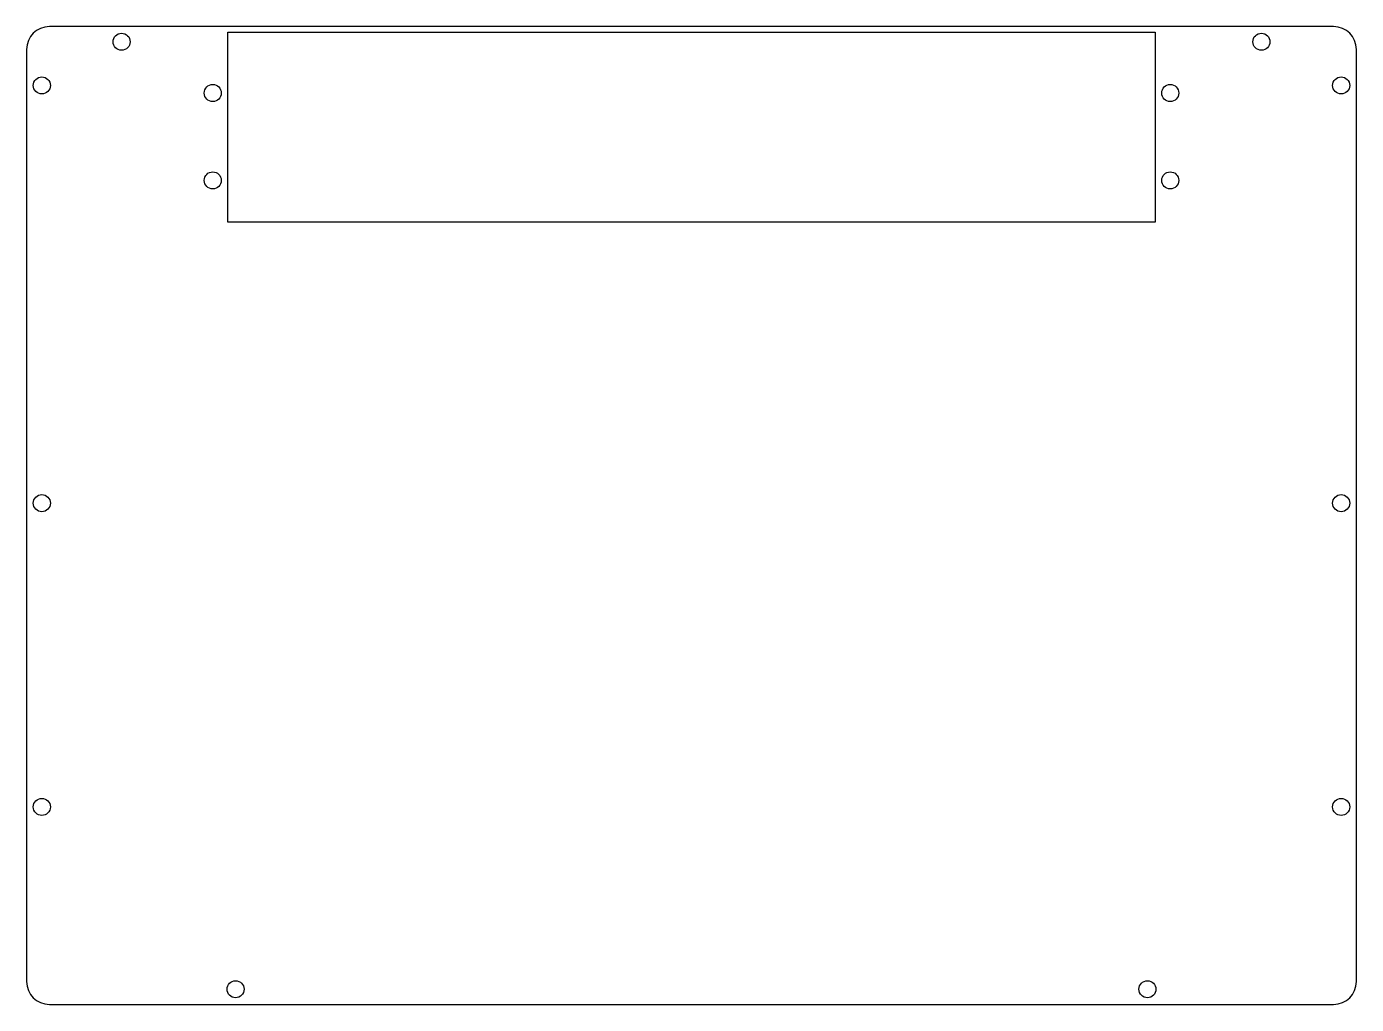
# Model space of a CAD drawing. Header units: millimetres. Extents: x -175 to 175, y 448 to 706.
import ezdxf

# ---------------------------------------------------------------- set-up
doc = ezdxf.new("R2010")
doc.units = ezdxf.units.MM
doc.layers.add('CUT', color=7, linetype='Continuous')

msp = doc.modelspace()

# ---------------------------------------------------------------- linework, layer by layer
at = {"layer": 'CUT'}
for p, q in [((169, 705.5, 0.5), (-169, 705.5, 0.5)), ((-122, 654, 0.5), (-122, 704, 0.5)), ((-122, 704, 0.5), (122, 704, 0.5)), ((122, 704, 0.5), (122, 654, 0.5)), ((-175, 699.5, 0.5), (-175, 454, 0.5)), ((175, 454, 0.5), (175, 699.5, 0.5)), ((122, 654, 0.5), (-122, 654, 0.5)), ((-169, 448, 0.5), (169, 448, 0.5))]:
    msp.add_line(p, q, dxfattribs=at)
for centre in [(-150, 701.5, 0.5), (150, 701.5, 0.5), (-171, 690, 0.5), (-126, 688, 0.5), (126, 688, 0.5), (171, 690, 0.5), (-126, 665, 0.5), (126, 665, 0.5), (-171, 580, 0.5), (171, 580, 0.5), (-171, 500, 0.5), (171, 500, 0.5), (-120, 452, 0.5), (120, 452, 0.5)]:
    msp.add_circle(centre, 2.25, dxfattribs=at)
for centre, start, end in [((-169, 699.5, 0.5), 90, 180), ((169, 699.5, 0.5), 0, 90), ((-169, 454, 0.5), 180, 270), ((169, 454, 0.5), -90, 0)]:
    msp.add_arc(centre, 6, start, end, dxfattribs=at)

doc.saveas('drawing.dxf')
